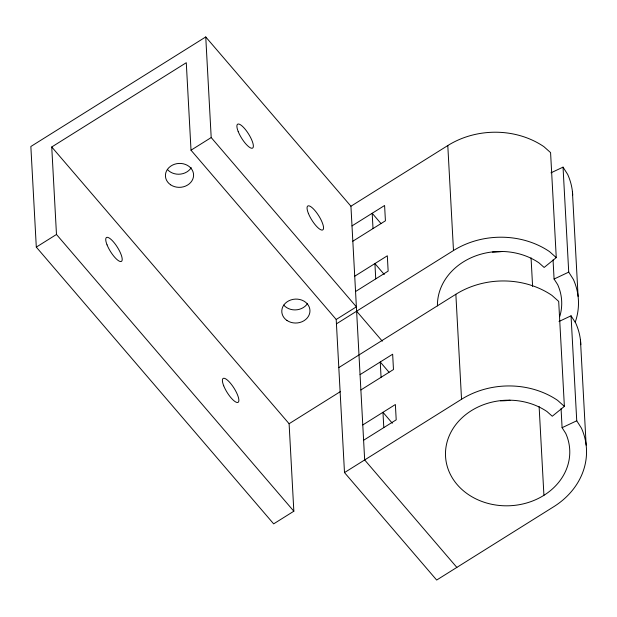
<?xml version="1.0" encoding="UTF-8"?>
<svg xmlns="http://www.w3.org/2000/svg" width="617" height="617" viewBox="0 0 617 617"><rect width="100%" height="100%" fill="white"/><g stroke="black" fill="none" stroke-linecap="round" stroke-linejoin="round"><path stroke-width="0.93" d="M456.85 567.409L364.67 459.943L350.934 206.225L447.795 145.55A78.953 67.029 -3.1 0 1 543.839 146.615L550.58 152.607L556.264 257.598L544.148 267.454L538.911 262.796A62.178 52.784 -3.1 0 0 472.583 257.112A62.178 52.784 -3.1 0 0 437.43 305.893M338.81 367.593L455.855 294.278A78.953 67.029 -3.1 0 1 551.891 295.35L558.693 301.389L564.378 406.379L552.269 416.236L546.963 411.524A62.178 52.784 -3.1 0 0 448.96 436.458A62.178 52.784 -3.1 0 0 508.423 505.793A62.178 52.784 -3.1 0 0 565.75 433.427L562.095 427.689L561.061 408.601M350.934 206.225L205.746 36.951L30.85 146.499L36.303 247.108L273.663 523.856L293.839 511.215L289.103 423.725L51.743 146.985L186.28 62.71L191.015 150.201L336.203 319.475L344.494 472.583L436.666 580.049L553.719 506.734A78.953 67.029 -3.1 0 0 581.438 428.152L576.741 420.786L571.049 315.804L558.994 321.488M36.303 247.108L56.479 234.468L51.743 146.985M191.015 150.201L211.199 137.56L205.746 36.951M351.998 225.907L384.592 205.492L385.424 220.801L352.824 241.216M354.721 276.215L387.322 255.793L388.147 271.11L355.554 291.525M336.203 319.475L356.379 306.834L211.199 137.56M336.435 323.848L453.487 250.533A78.953 67.029 -3.1 0 1 549.523 251.605L556.264 257.598M360.05 374.642L392.651 354.22L393.476 369.529L360.883 389.952M289.103 423.725L340.468 391.548M362.781 424.943L395.374 404.528L396.207 419.838L363.606 440.253M344.494 472.583L461.539 399.268A78.953 67.029 -3.1 0 1 557.575 400.333L564.378 406.379M550.981 172.822L563.036 167.138L567.694 174.434A78.953 67.029 -3.1 0 1 572.723 195.065M559.812 316.367A62.178 52.784 -3.1 0 0 557.699 284.699L554.081 279.031L568.727 272.128L563.036 167.138M562.095 427.689L576.741 420.786M380.928 223.462L372.182 213.266L373.015 228.575M384.275 274.496L374.912 263.567L375.738 278.884M356.618 311.207L382.324 341.186M388.988 372.19L380.242 361.994L381.067 377.303M392.335 423.223L382.964 412.303L383.797 427.612M56.479 234.468L293.839 511.215M568.727 272.128L573.378 279.416A78.953 67.029 -3.1 0 1 575.291 322.028M571.049 315.804L575.746 323.161A78.953 67.029 -3.1 0 1 580.821 344.718M572.406 191.401L578.098 296.391M580.466 340.137L586.15 445.119M553.048 259.942L554.081 279.031M531.06 257.829L532.61 286.458M539.119 406.557L543.924 495.32M447.795 145.55L453.487 250.533M455.855 294.278L461.539 399.268M307.605 303.371A14.091 11.962 -3.1 0 1 283.727 305.099M191.231 167.685A14.091 11.962 -3.1 0 1 167.354 169.42M501.983 251.52A62.178 52.784 -3.1 0 1 492.451 252.098M510.035 400.248A62.178 52.784 -3.1 0 1 500.503 400.834M107.042 244.849A14.091 4.064 57.9 0 0 121.287 261.461A14.091 4.064 57.9 0 0 113.559 242.003A14.091 4.064 57.9 0 0 107.042 244.849M238.201 131.544A14.091 4.064 57.9 0 0 252.453 148.157A14.091 4.064 57.9 0 0 244.718 128.698A14.091 4.064 57.9 0 0 238.201 131.544M308.369 213.359A14.091 4.064 57.9 0 0 322.622 229.979A14.091 4.064 57.9 0 0 314.894 210.513A14.091 4.064 57.9 0 0 308.369 213.359M170.585 184.776A14.091 11.962 -3.1 0 0 193.406 177.094A14.091 11.962 -3.1 0 0 174.518 164.261A14.091 11.962 -3.1 0 0 170.585 184.776M286.959 320.462A14.091 11.962 -3.1 0 0 309.78 312.78A14.091 11.962 -3.1 0 0 290.892 299.939A14.091 11.962 -3.1 0 0 286.959 320.462M223.701 385.787A14.091 4.064 57.9 0 0 237.946 402.407A14.091 4.064 57.9 0 0 230.218 382.941A14.091 4.064 57.9 0 0 223.701 385.787"/></g></svg>
